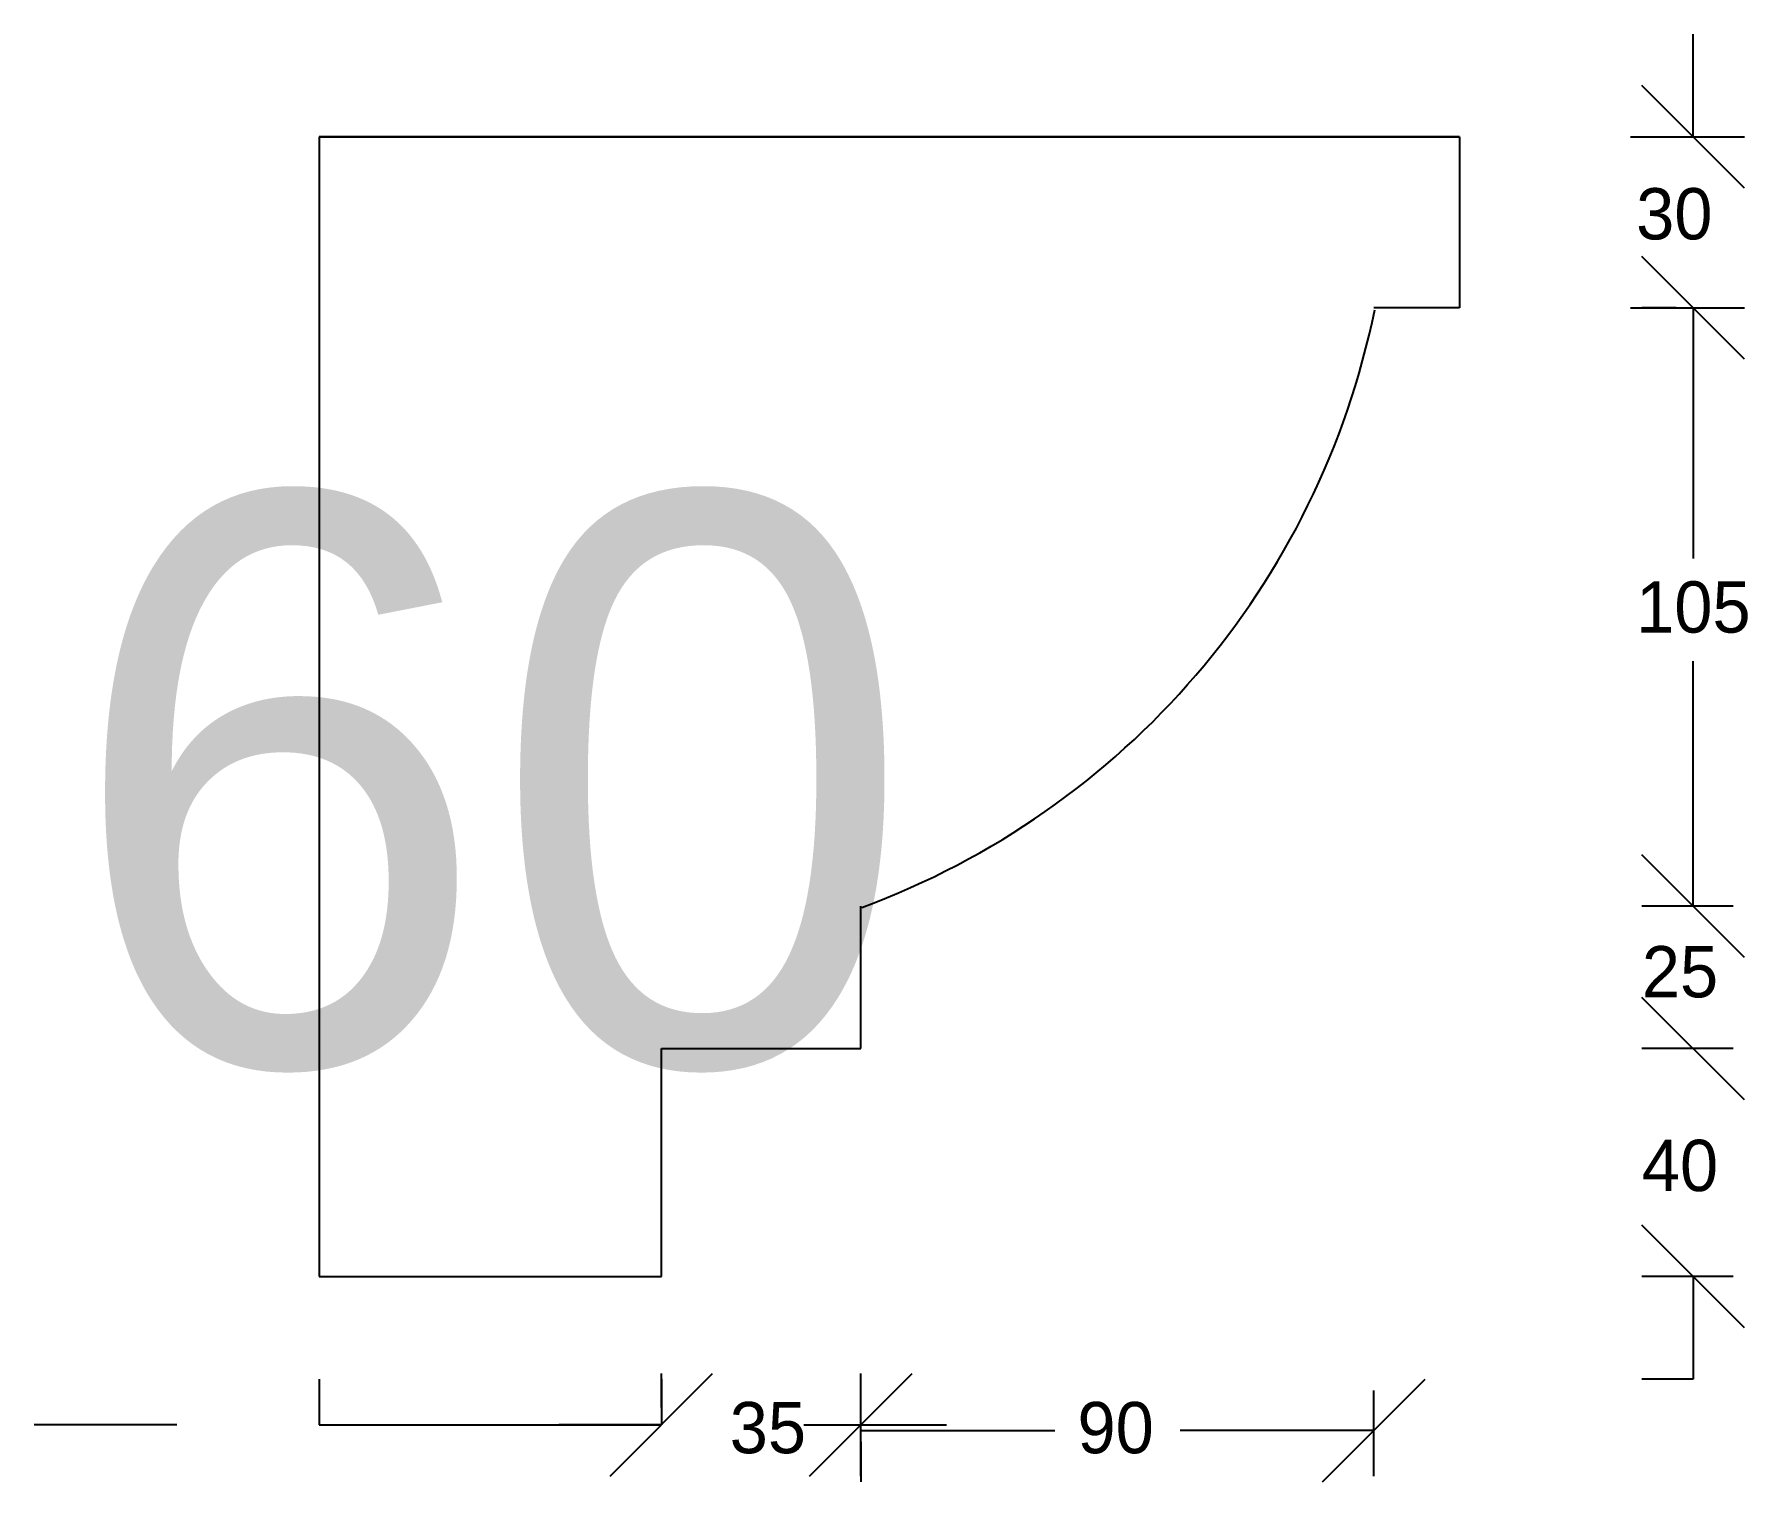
# Model space of a CAD drawing. Header units: metres. Extents: x 2.5 to 5.51, y 5.64 to 8.18.
import ezdxf

# ---------------------------------------------------------------- set-up
doc = ezdxf.new("R2010")
doc.units = ezdxf.units.M
doc.dimstyles.get("Standard").update_dxf_attribs({"dimtxt": 2.5, "dimasz": 2.5, "dimexe": 1.25, "dimexo": 0.625, "dimtad": 1, "dimcen": 2.5, "dimazin": 3, "dimtfac": 1, "dimtmove": 0, "dimatfit": 3})

# ---------------------------------------------------------------- blocks, each defined once
blk = doc.blocks.new('*D1')
for p, q in [((3, 5.82), (3, 5.74)), ((3.6, 5.82), (3.6, 5.74)), ((2.75, 5.74), (2.5, 5.74)), ((3, 5.74), (3.6, 5.74)), ((3.85, 5.74), (4.1, 5.74))]:
    blk.add_line(p, q)
at = {"layer": 'Defpoints'}
for p in [(3, 5.82), (3.6, 5.82), (3, 5.74)]:
    blk.add_point(p, dxfattribs=at)
at = {"insert": (3.3, 6.865), "char_height": 1, "attachment_point": 5}
blk.add_mtext('60', dxfattribs=at)

msp = doc.modelspace()

# ---------------------------------------------------------------- linework, layer by layer
for p, q in [((5.41, 8), (5.41, 8.18)), ((5.5, 7.91), (5.32, 8.09)), ((3, 8), (5, 8)), ((5, 8), (3, 8)), ((3, 8), (3, 6)), ((5, 8), (5, 7.7)), ((5.3, 8), (5.5, 8)), ((5.5, 7.61), (5.32, 7.79)), ((5.5, 7.61), (5.32, 7.79)), ((5, 7.7), (4.85, 7.7)), ((5.3, 7.7), (5.5, 7.7)), ((5.38, 7.7), (5.32, 7.7)), ((5.41, 7.7), (5.41, 7.26)), ((5.41, 7.7), (5.41, 7.52)), ((5.41, 6.65), (5.41, 7.08)), ((5.41, 6.65), (5.41, 6.83)), ((5.5, 6.56), (5.32, 6.74)), ((5.5, 6.56), (5.32, 6.74)), ((3.95, 6.4), (3.95, 6.65)), ((5.38, 6.65), (5.32, 6.65)), ((5.48, 6.65), (5.32, 6.65)), ((5.5, 6.31), (5.32, 6.49)), ((5.5, 6.31), (5.32, 6.49)), ((3.6, 6), (3.6, 6.4)), ((3.6, 6.4), (3.95, 6.4)), ((5.38, 6.4), (5.32, 6.4)), ((5.48, 6.4), (5.32, 6.4)), ((5.5, 5.91), (5.32, 6.09)), ((3, 6), (3.6, 6)), ((3.6, 6), (3.6, 6)), ((3.6, 6), (3.6, 6)), ((5.48, 6), (5.32, 6)), ((5.41, 6), (5.41, 5.82)), ((3.51, 5.65), (3.69, 5.83)), ((3.6, 5.77), (3.6, 5.83)), ((3.86, 5.65), (4.04, 5.83)), ((3.95, 5.65), (3.95, 5.83)), ((4.76, 5.64), (4.94, 5.82)), ((5.41, 5.82), (5.32, 5.82)), ((4.85, 5.65), (4.85, 5.8)), ((3.6, 5.74), (3.42, 5.74)), ((3.95, 5.73), (4.29, 5.73)), ((4.85, 5.73), (4.51, 5.73)), ((3.95, 5.71), (3.95, 5.64))]:
    msp.add_line(p, q)
msp.add_arc((3.46, 7.98), 1.42, 290.27, 348.49)

# ---------------------------------------------------------------- texts
for s, p in [('30', (5.31, 7.82)), ('105', (5.31, 7.13)), ('25', (5.32, 6.49)), ('40', (5.32, 6.15)), ('35', (3.72, 5.69)), ('90', (4.33, 5.69))]:
    msp.add_text(s, height=0.09).set_placement(p)

# ---------------------------------------------------------------- dimensions: what is measured, and where the dimension line sits
dim = msp.add_linear_dim(base=(3, 5.74), p1=(3, 5.82), p2=(3.6, 5.82), text='60', dimstyle='Standard')
dim.commit()
dim.dimension.update_dxf_attribs({"geometry": '*D1', "text_midpoint": (3.3, 6.865)})

doc.saveas('drawing.dxf')
